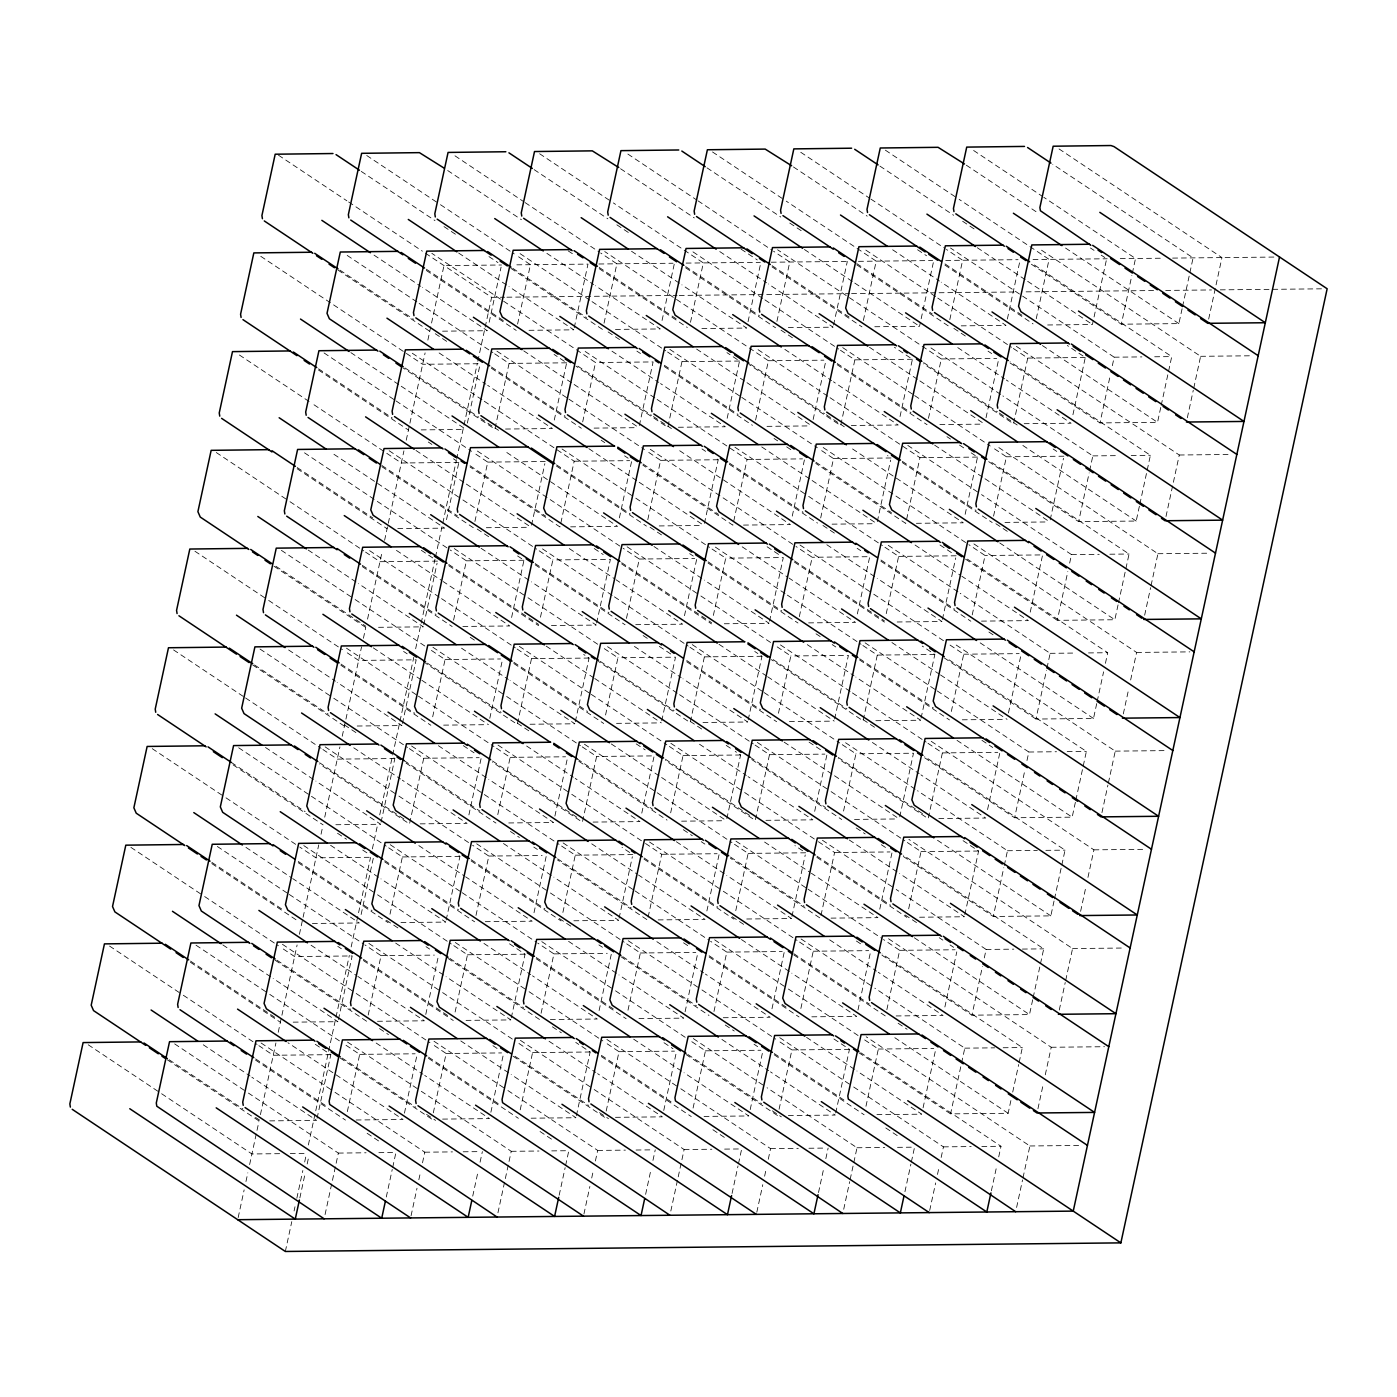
<?xml version="1.0" encoding="UTF-8"?>
<svg xmlns="http://www.w3.org/2000/svg" width="1397" height="1397" viewBox="0 0 1397 1397"><rect width="100%" height="100%" fill="white"/><g stroke="black" fill="none" stroke-linecap="round" stroke-linejoin="round"><path stroke-width="0.75" stroke-dasharray="5 3.75" d="M238.171 1217.573L244.143 1189.877M245.959 1181.53L247.828 1172.851M249.626 1164.574L258.882 1121.739M260.418 1114.631L275.925 1042.93M278.23 1032.278L281.443 1017.383M281.915 1015.252L297.107 944.966M299.412 934.314L302.625 919.401M303.097 917.27L318.743 844.871M321.048 834.219L322.882 825.697M324.733 817.175L339.925 746.906M342.23 736.254L361.561 646.811M363.412 638.289L365.717 627.637M367.551 619.115L382.289 550.959M384.594 540.325L403.925 450.864M406.23 440.23L409.461 425.317M409.915 423.186L425.107 352.9M427.866 340.117L443.984 265.587L501.558 264.993M285.337 1251.468L291.781 1221.642M294.086 1210.989L294.994 1206.746M296.845 1198.224L302.835 1170.529M304.668 1162.007L306.502 1153.503M308.353 1144.981L328.155 1053.408M328.609 1051.277L335.524 1019.321M335.979 1017.191L349.337 955.426M351.171 946.922L370.519 857.461M372.353 848.939L377.889 823.392M379.722 814.87L399.525 723.297M399.979 721.166L413.791 657.271M415.642 648.749L420.707 625.332M421.161 623.202L434.973 559.306M435.445 557.176L442.343 525.237M442.814 523.107L456.155 461.342M456.627 459.211L463.525 427.255M463.996 425.125L477.337 363.377M477.809 361.247L484.707 329.29M485.161 327.16L491.622 297.351L424.199 252.386M299.849 1197.91L305.349 1172.45M307.183 1163.98L309.016 1155.494M317.067 1118.281L330.827 1054.665L312.823 1042.668M338.406 1019.566L352.166 955.95L294.592 956.543L280.203 946.956M361.125 914.494L373.505 857.252M381.084 822.152L394.845 758.536L391.247 756.144M402.441 723.436L416.184 659.821L358.627 660.414L344.238 650.827M423.78 624.738L437.069 563.235M446.499 519.667L458.862 462.407L453.466 458.81M467.366 423.081L479.747 365.822M489.177 322.236L501.086 267.106M325.064 1214.569L338.353 1153.084L248.422 1093.083M347.329 1111.61L359.693 1054.368L343.505 1043.576M368.197 1015.025L381.049 955.653L364.844 944.861M390.007 914.197L402.388 856.955L387.999 847.35M409.338 748.635L423.728 758.239L409.513 823.968L319.564 763.984M432.686 716.783L445.067 659.524L428.879 648.732M453.571 620.198L466.406 560.826L450.218 550.016M474.91 521.483L487.745 462.11L473.356 452.523M494.695 353.808L509.084 363.412L494.887 429.141L403.139 367.952M517.588 324.069L530.441 264.697L516.034 255.092M386.288 1197.019L392.243 1169.446M392.714 1167.333L395.927 1152.49M404.432 1113.147L417.266 1053.775M425.771 1014.432L438.606 955.077M446.184 919.977L459.945 856.361L456.348 853.951M468.903 814.905L481.284 757.645M489.788 718.32L502.169 661.06M511.599 617.474L523.962 560.232L516.768 555.43M531.558 525.132L544.847 463.647M554.277 420.06L566.658 362.818L554.068 354.419M574.237 327.719L587.997 264.103L513.799 264.871M411.05 1215.809L417.005 1188.236M418.838 1179.749L420.672 1171.28M422.505 1162.793L424.793 1152.193L333.062 1091.005M433.297 1112.85L446.149 1053.478L431.743 1043.873M455.108 1012.022L467.489 954.78L453.099 945.175M475.993 915.437L488.828 856.064L472.64 845.272M497.786 814.608L510.167 757.349L495.778 747.762M517.117 649.046L531.506 658.651L517.292 724.379L425.561 663.191M540.464 617.195L552.845 559.935L538.456 550.331M484.253 401.236L574.184 461.22L559.987 526.966L470.038 466.965M582.689 421.894L595.524 362.522L431.83 253.328M604.045 323.178L616.88 263.806L600.693 253.014M472.727 1196.129L478.228 1170.686M480.062 1162.199L482.367 1151.599M490.871 1112.256L503.706 1052.884M511.285 1017.784L525.045 954.186L508.857 943.377M534.003 912.73L546.384 855.47M554.888 816.127L567.269 758.885M575.32 721.673L589.063 658.057L583.667 654.46M596.659 622.957L610.402 559.341L552.845 559.935M619.377 517.885L631.758 460.643M639.337 425.544L653.098 361.928L595.524 362.522M662.056 320.472L674.437 263.212M497.943 1212.788L511.232 1151.303L421.3 1091.301M520.208 1109.847L532.589 1052.587L516.401 1041.795M541.093 1013.262L553.928 953.889L537.74 943.08M562.886 912.433L575.267 855.174L560.878 845.569M582.217 746.871L596.606 756.458L582.392 822.204L492.46 762.203M605.565 715.002L617.945 657.76L601.758 646.951M626.45 618.417L639.285 559.044L623.097 548.253M647.789 519.701L660.624 460.346L646.235 450.742M667.591 352.027L681.98 361.631L667.766 427.36L576.018 366.171M690.485 322.288L703.32 262.915L613.37 202.932M559.167 1195.238L565.139 1167.665M565.593 1165.552L568.806 1150.709M576.385 1115.609L590.145 1051.993L575.756 1042.406M599.103 1010.537L611.484 953.295M619.081 918.196L632.37 856.71M641.782 813.124L654.163 755.882L596.606 756.458M661.759 720.782L675.502 657.166L617.945 657.76M684.478 615.71L696.859 558.451M704.437 523.351L718.198 459.753L714.6 457.343M727.156 418.297L739.537 361.037L726.946 352.638M748.041 321.694L760.422 264.452M583.929 1214.028L589.883 1186.455M591.717 1177.985L593.55 1169.499M595.384 1161.012L597.689 1150.412L505.941 1089.223M606.193 1111.069L619.028 1051.697L604.639 1042.11M627.986 1010.241L640.367 952.998L625.978 943.394M645.519 843.491L661.707 854.283L647.492 920.012L557.56 860.028M670.665 812.827L683.046 755.585L668.657 745.981M689.996 647.265L704.385 656.869L690.17 722.598L598.44 661.41M713.361 615.413L725.724 558.154L711.335 548.567M657.131 399.455L747.081 459.456L732.866 525.185L642.917 465.184M755.585 420.113L768.42 360.74L604.726 251.565M776.924 321.397L789.759 262.025L773.571 251.233M645.624 1194.348L651.124 1168.905M652.958 1160.418L655.245 1149.818M663.75 1110.475L676.585 1051.12M685.089 1011.777L697.924 952.405M706.882 910.949L719.263 853.689M726.859 818.59L740.602 754.991L735.206 751.394M748.198 719.892L761.959 656.276L754.764 651.473M769.537 621.176L783.298 557.56L725.724 558.154M792.256 516.104L804.637 458.862M813.141 419.519L825.522 362.277M833.572 325.047L847.315 261.449M670.822 1211.024L684.128 1149.521L594.179 1089.538M693.087 1108.065L705.468 1050.823L689.28 1040.014M713.972 1011.48L726.807 952.108L710.619 941.316M735.765 910.652L748.146 853.392L733.757 843.805M755.096 745.09L769.485 754.694L755.271 820.423L665.339 760.422M778.461 713.238L790.824 655.979L774.637 645.187M799.328 616.636L812.181 557.263L795.976 546.471M820.685 517.938L833.52 458.565L819.131 448.961M840.47 350.263L854.859 359.85L840.645 425.579L748.897 364.39M863.363 320.507L876.198 261.152L786.249 201.151M732.063 1193.457L738.018 1165.901M738.472 1163.771L741.685 1148.928M750.189 1109.602L763.024 1050.23M771.982 1008.774L784.363 951.514M791.959 916.415L805.248 854.929M814.678 811.343L827.059 754.101M834.638 719.001L848.398 655.385L790.824 655.979M857.356 613.929L869.737 556.687L812.181 557.263M877.316 521.587L890.622 460.084M900.035 416.516L912.416 359.256L894.429 347.259M874.784 326.741L919.54 326.287L933.301 262.671M756.807 1212.247L762.779 1184.691M764.613 1176.204L766.447 1167.717M768.28 1159.248L770.568 1148.631L678.82 1087.442M779.072 1109.305L791.907 1049.933L777.518 1040.328M800.865 1008.477L813.246 951.217L798.857 941.613M818.398 841.71L834.585 852.502L820.371 918.248L730.439 858.247M843.561 811.046L855.924 753.804L841.535 744.199M862.875 645.501L877.281 655.088L863.067 720.817L771.319 659.628M886.239 613.632L898.62 556.39L884.231 546.786M830.01 397.691L919.959 457.675L905.745 523.404L815.796 463.42M928.464 418.332L941.299 358.959L777.605 249.784M949.803 319.634L962.638 260.261L946.45 249.452M818.502 1192.567L824.003 1167.124M825.837 1158.654L828.124 1148.055M835.72 1112.955L849.463 1049.339L831.477 1037.342M857.968 1009.996L870.348 952.754M879.778 909.168L892.159 851.926M899.738 816.826L913.498 753.21L855.924 753.804M921.077 718.11L934.837 654.495L922.247 646.095M942.416 619.412L955.723 557.909M965.135 514.34L977.516 457.081L968.523 451.091M986.02 417.738L998.401 360.496M1007.359 319.04L1019.74 261.78M843.718 1209.243L849.673 1181.67M850.127 1179.557L857.007 1147.758L767.058 1087.757M865.965 1106.284L878.346 1049.042L862.159 1038.25M886.851 1009.699L899.685 950.327L883.498 939.535M908.661 908.871L921.025 851.629L906.636 842.024M927.975 743.309L942.381 752.913L928.167 818.642L838.217 758.658M951.34 711.457L963.72 654.198L947.533 643.406M972.225 614.872L985.06 555.5L968.872 544.69M993.564 516.157L1006.399 456.784L992.01 447.18M1013.349 348.482L1027.738 358.086L1013.524 423.815L923.592 363.814M1036.242 318.743L1049.077 259.371L959.145 199.369M904.942 1191.693L910.896 1164.12M911.35 1162.007L914.564 1147.164M923.068 1107.821L935.903 1048.448M944.878 1006.993L956.788 951.863M964.838 914.651L978.599 851.035L962.411 840.226M987.557 809.579L999.938 752.319M1008.442 712.976L1020.823 655.734M1030.235 612.148L1042.616 554.906L985.06 555.5M1050.212 519.806L1063.501 458.321M1072.931 414.734L1085.294 357.492L1067.308 345.496M1047.663 324.977L1092.437 324.506L1106.651 258.777M929.686 1210.466L935.658 1182.91M937.492 1174.423L939.325 1165.954M941.159 1157.467L943.446 1146.867L851.699 1085.679M1010.887 1100.574L1008.145 1113.287L950.571 1113.88L961.119 1065.108M961.573 1062.995L964.786 1048.152L874.854 988.168M1032.697 999.746L1029.484 1014.589L971.928 1015.182L982.458 966.41M984.291 957.923L986.125 949.436L896.193 889.452M1054.037 901.03L1050.823 915.873L993.267 916.467L1003.797 867.694M1004.268 865.581L1007.481 850.738L917.532 790.737M1075.376 802.332L1072.163 817.158L1014.606 817.751L1024.682 771.109M1026.987 760.509L1028.821 752.023L937.073 690.834M1096.715 703.617L1093.502 718.46L1035.945 719.053L1046.493 670.281M1046.947 668.168L1050.16 653.325L960.21 593.323M1118.054 604.901L1114.841 619.744L1057.285 620.338L1067.832 571.565M1069.665 563.096L1071.499 554.609L981.55 494.608M1139.393 506.203L1136.18 521.046L1078.624 521.622L1089.171 472.867M1089.625 470.737L1092.838 455.893L1002.889 395.91M1160.732 407.487L1157.537 422.331L1099.963 422.924L1110.056 376.264M1112.344 365.665L1114.177 357.195L950.484 248.002M1182.089 308.772L1178.876 323.615L1121.32 324.209L1131.849 275.436M1132.321 273.323L1135.517 258.48L1043.786 197.291M991.381 1190.803L996.882 1165.36M998.715 1156.873L1001.003 1146.273L860.692 1052.692M1012.72 1092.087L1018.675 1064.531M1019.146 1062.401L1022.342 1047.558L882.031 953.976M1033.151 997.615L1040.032 965.816M1040.486 963.703L1043.699 948.86L903.388 855.261M1054.491 898.917L1061.371 867.1M1061.825 864.987L1065.038 850.144L924.727 756.563M1075.83 800.202L1086.377 751.429L946.066 657.847M1097.169 701.486L1103.595 671.817M1105.429 663.331L1107.716 652.731L967.405 559.132M1118.508 602.788L1129.055 554.015L988.744 460.434M1139.865 504.073L1146.727 472.273M1147.199 470.143L1150.395 455.3L1010.083 361.718M1161.204 405.374L1171.734 356.602L1031.423 263.003M1182.543 306.659L1189.423 274.86M1189.877 272.729L1193.09 257.886L1052.779 164.305M1016.597 1207.462L1022.552 1179.906M1023.006 1177.776L1029.886 1145.977L866.192 1036.784M1037.936 1108.764L1043.437 1083.304M1045.27 1074.834L1051.225 1047.261L887.532 938.086M1059.275 1010.048L1065.23 982.475M1065.701 980.362L1072.564 948.563L908.871 839.37M1080.614 911.333L1086.115 885.89M1087.949 877.403L1093.921 849.847L930.21 740.654M1101.954 812.635L1107.926 785.062M1108.38 782.949L1115.26 751.132L953.365 643.144M1123.31 713.919L1128.811 688.477M1130.644 679.99L1136.599 652.434L972.906 543.241M1144.649 615.204L1150.604 587.648M1151.058 585.518L1157.938 553.718L996.044 445.73M1165.989 516.506L1179.278 455.003L1015.584 345.827M1187.328 417.79L1193.282 390.234M1193.754 388.104L1200.617 356.305L1038.722 248.317M1208.667 319.092L1221.956 257.589L1058.262 148.414M598.876 263.998L673.057 263.23M686.137 263.09L760.317 262.339M771.231 262.217L849.76 261.414M858.491 261.326L932.655 260.558M945.752 260.436L1018.064 259.685M1033.012 259.528L1107.175 258.777M1120.272 258.637L1163.911 258.183M1172.624 258.096L1275.269 257.048M491.622 297.351L504.701 297.212M506.884 297.194L677.056 295.448M679.221 295.431L849.393 293.667M851.576 293.649L1017.365 291.956M1026.097 291.851L1154.813 290.541M1165.709 290.419L1211.531 289.947M1220.262 289.86L1322.784 288.812M442.57 331.176L487.343 330.722L422.575 287.538M529.009 330.303L573.783 329.832L509.014 286.647M615.448 329.413L660.222 328.941L595.471 285.756M701.888 328.522L746.662 328.068L681.911 284.866M788.345 327.631L833.101 327.177L768.35 283.975M961.223 325.85L1005.997 325.396L941.229 282.211M478.071 363.726L422.645 364.285L258.951 255.11M509.084 363.412L566.658 362.818M681.98 361.631L739.537 361.037M768.42 360.74L823.846 360.164M854.859 359.85L912.416 359.256M941.299 358.959L996.725 358.4M1027.738 358.086L1085.294 357.492M1114.177 357.195L1141.89 356.899M1154.69 356.776L1171.734 356.602M1200.617 356.305L1251.782 355.781M421.23 429.892L463.874 429.455M505.539 429.036L552.444 428.547L487.675 385.345M594.109 428.111L636.753 427.674M678.418 427.255L725.322 426.766L660.571 383.581M766.988 426.347L809.631 425.91M851.297 425.474L898.201 425.002L833.45 381.8M939.884 424.566L982.51 424.129M1024.193 423.693L1071.097 423.221L1006.329 380.019M458.862 462.407L401.306 463.001L311.356 403.017M487.745 462.11L545.301 461.516M574.184 461.22L629.628 460.661M660.624 460.346L718.198 459.753M747.081 459.456L802.507 458.88M833.52 458.565L891.076 457.972L887.479 455.579M919.959 457.675L977.516 457.081M1006.399 456.784L1063.955 456.19M1092.838 455.893L1118.421 455.632M1131.221 455.509L1150.395 455.3M1179.278 455.003L1230.443 454.479M397.761 528.625L444.665 528.136L331.333 452.558M486.331 527.717L528.974 527.28M570.64 526.844L617.544 526.372L504.212 450.777M659.209 525.936L701.853 525.499M743.518 525.08L790.423 524.591L677.091 448.996M832.088 524.154L874.732 523.718M916.397 523.299L963.301 522.81L849.97 447.232M1004.984 522.391L1047.61 521.954M437.523 561.123L379.967 561.716L365.577 552.112M466.406 560.826L523.962 560.232M639.285 559.044L694.728 558.486M898.62 556.39L956.177 555.796M1071.499 554.609L1099.212 554.33M1109.864 554.207L1129.055 554.015M1157.938 553.718L1209.103 553.195M378.552 627.305L423.308 626.851L358.558 583.667M462.861 626.45L509.765 625.961L443.198 581.571M551.431 625.542L596.205 625.07L531.436 581.885M635.74 624.669L682.644 624.18L616.077 579.79M724.31 623.76L769.083 623.306L704.315 580.104M808.619 622.887L855.523 622.416L788.973 578.026M897.188 621.979L941.962 621.525L877.211 578.323M981.497 621.124L1028.402 620.635L961.852 576.245M445.067 659.524L500.493 658.965M531.506 658.651L589.063 658.057M704.385 656.869L761.959 656.276M877.281 655.088L934.837 654.495M963.72 654.198L1019.146 653.639M1050.16 653.325L1075.742 653.045M1088.525 652.923L1107.716 652.731M1136.599 652.434L1189.895 651.875M357.195 726.021L401.969 725.567L337.218 682.365M443.652 725.13L486.278 724.694M530.092 724.24L574.848 723.786L510.097 680.583M616.531 723.349L659.174 722.913M702.97 722.476L747.744 722.005L682.976 678.82M789.41 721.585L832.053 721.149M875.849 720.695L920.623 720.241L855.855 677.039M962.289 719.804L1004.932 719.368M394.845 758.536L337.288 759.13L322.899 749.525M423.728 758.239L479.154 757.68M510.167 757.349L565.593 756.79M683.046 755.585L740.602 754.991M769.485 754.694L824.911 754.118M942.381 752.913L997.807 752.337M1028.821 752.023L1056.534 751.743M1067.186 751.638L1086.377 751.429M1115.26 751.132L1166.425 750.608M335.856 824.736L380.63 824.265L315.879 781.08M420.165 823.863L467.069 823.374L402.319 780.19M508.752 822.955L553.509 822.501L488.758 779.299M593.061 822.082L639.948 821.611L575.197 778.408M681.631 821.174L724.275 820.738M765.94 820.318L812.844 819.829L748.076 776.645M854.51 819.41L897.153 818.956M938.819 818.537L985.723 818.048L920.955 774.864M369.245 857.287L315.949 857.845L299.744 847.036M402.388 856.955L459.945 856.361M488.828 856.064L542.123 855.523M575.267 855.174L632.824 854.58L622.032 847.385M661.707 854.283L717.132 853.724M748.146 853.392L805.702 852.799L794.91 845.604M834.585 852.502L890.011 851.943M921.025 851.629L978.599 851.035M1007.481 850.738L1037.325 850.424M1045.847 850.336L1065.038 850.144M1093.921 849.847L1145.086 849.324M312.387 923.469L359.291 922.98L292.724 878.591M400.956 922.544L445.73 922.09L380.979 878.905M485.265 921.688L532.17 921.199L465.62 876.81M573.853 920.78L618.609 920.309L553.858 877.124M658.162 919.907L705.048 919.436L638.499 875.028M746.731 918.999L791.505 918.545L726.737 875.343M831.04 918.126L877.945 917.654L811.378 873.265M919.61 917.218L964.384 916.764L899.616 873.562M381.049 955.653L434.345 955.111M467.489 954.78L525.045 954.186M553.928 953.889L607.224 953.33M640.367 952.998L695.793 952.422M726.807 952.108L782.233 951.532M813.246 951.217L868.672 950.659M899.685 950.327L955.111 949.768M986.125 949.436L1013.838 949.157M1022.377 949.069L1043.699 948.86M1072.564 948.563L1123.747 948.022M293.178 1022.15L337.952 1021.696L273.183 978.494M377.487 1021.277L424.391 1020.805L357.824 976.398M466.057 1020.369L510.831 1019.915L446.08 976.713M550.366 1019.513L597.27 1019.024L532.519 975.822M638.953 1018.588L683.709 1018.134L618.958 974.949M723.262 1017.732L770.149 1017.243L705.398 974.058M811.832 1016.824L856.605 1016.352L791.837 973.168M896.141 1015.951L943.045 1015.479L878.276 972.277M330.827 1054.665L273.253 1055.259L258.864 1045.654M359.693 1054.368L415.136 1053.792M446.149 1053.478L501.575 1052.919M532.589 1052.587L590.145 1051.993M619.028 1051.697L674.454 1051.138M705.468 1050.823L760.894 1050.247M791.907 1049.933L849.463 1049.339M878.346 1049.042L933.772 1048.466M964.786 1048.152L994.629 1047.837M1003.168 1047.75L1022.342 1047.558M1051.225 1047.261L1104.521 1046.72M269.708 1120.883L316.613 1120.394L251.844 1077.209M356.148 1119.992L403.052 1119.503L287.922 1042.721M442.587 1119.102L489.491 1118.613L424.723 1075.428M531.157 1118.194L575.931 1117.74L511.18 1074.537M615.466 1117.321L662.37 1116.849L597.619 1073.647M704.053 1116.413L748.809 1115.959L684.059 1072.756M788.362 1115.557L835.249 1115.068L770.498 1071.883M876.932 1114.649L921.706 1114.177L856.937 1070.993M279.627 1153.678L251.914 1153.957L160.166 1092.768M290.297 1153.573L307.34 1153.398M338.353 1153.084L366.066 1152.787M378.866 1152.665L393.779 1152.508M424.793 1152.193L452.506 1151.896M463.175 1151.792L480.236 1151.617M511.232 1151.303L538.963 1151.023M551.745 1150.884L566.676 1150.726M597.689 1150.412L625.402 1150.133M636.054 1150.028L653.115 1149.836M684.128 1149.521L711.841 1149.242M724.624 1149.102L739.554 1148.963M770.568 1148.631L798.281 1148.351M808.933 1148.247L825.994 1148.072M857.007 1147.758L884.72 1147.461M897.52 1147.339L912.433 1147.181M943.446 1146.867L971.159 1146.57M981.829 1146.466L1001.003 1146.273M1029.886 1145.977L1081.051 1145.453M973.622 150.492L1041.987 196.086M966.322 165.195L1036.487 211.977M1090.446 247.985L1094.043 250.377M1101.238 255.18L1104.835 257.572M1065.544 248.037L1178.876 323.615M885.384 150.178L957.347 198.182M1031.37 264.225L1121.32 324.209M879.883 166.086L953.645 215.278M962.638 221.267L975.228 229.667M977.306 247.723L1025.869 280.116M1027.668 281.321L1092.437 324.506M800.743 152.273L869.091 197.868M870.89 199.073L944.651 248.264M944.983 263.893L1024.141 316.7M944.931 265.116L1033.064 323.894M793.444 166.959L867.205 216.151M917.567 249.749L926.56 255.756M1042.406 345.548L1157.537 422.331M892.666 249.801L939.43 281.007M865.843 250.098L935.99 296.88M937.789 298.085L1011.55 347.277M712.505 151.959L784.45 199.946M1010.031 362.923L1099.963 422.924M856.745 263.579L932.305 313.976M953.889 328.382L968.278 337.969M988.063 351.171L991.66 353.581M856.693 264.801L948.423 325.99M707.004 167.85L780.766 217.041M789.759 223.049L802.349 231.448M957.766 347.626L1004.53 378.831M804.428 249.504L852.991 281.897M854.789 283.085L919.54 326.287M930.943 347.905L1001.09 394.705M627.864 154.054L696.212 199.649M698.011 200.836L771.773 250.028M923.644 362.609L997.406 411.801M999.204 413.006L1017.191 425.002M1053.163 448.996L1056.761 451.388M772.104 265.674L851.262 318.464M772.035 266.879L861.984 326.881M620.565 168.74L694.326 217.932M741.091 249.137L757.279 259.929M1022.866 445.451L1136.18 521.046M869.528 347.312L918.091 379.705M919.89 380.91L984.641 424.112M719.769 251.582L766.551 282.788M842.705 347.609L912.852 394.391M914.651 395.595L990.211 445.992M692.964 251.862L763.111 298.661M764.91 299.866L838.671 349.058M539.626 153.74L611.572 201.727M988.692 461.639L1078.624 521.622M837.205 363.499L910.966 412.691M946.939 436.685L950.536 439.077M959.529 445.084L966.724 449.886M837.135 364.704L927.084 424.705M685.665 266.565L759.427 315.757M781.01 330.146L795.399 339.75M685.595 267.77L775.545 327.771M534.125 169.631L607.87 218.823M616.863 224.83L629.471 233.229M934.628 445.137L983.191 477.53M984.99 478.734L1049.741 521.919M784.87 349.407L831.652 380.595M631.531 251.268L680.112 283.661M907.806 445.416L979.751 493.42M758.065 349.687L828.211 396.486M454.968 155.818L523.334 201.412M525.132 202.617L598.894 251.809M902.305 461.324L976.066 510.516M995.851 523.7L1008.442 532.1M902.235 462.529L992.184 522.513M750.765 364.39L824.509 413.582M826.326 414.769L844.312 426.784M599.226 267.456L678.366 320.245M599.156 268.661L687.307 327.457M447.686 170.521L521.43 219.713M568.212 250.901L575.407 255.703M999.728 542.962L1114.841 619.744M696.632 349.093L745.212 381.486M747.011 382.691L811.762 425.875M546.891 253.363L593.673 284.551M823.165 447.511L967.073 543.503M669.827 349.372L739.973 396.172M741.772 397.377L817.332 447.756M520.068 253.643L590.233 300.442M592.031 301.63L665.775 350.839M366.73 155.504L438.693 203.508M440.492 204.713L514.236 253.905M965.537 559.149L1057.285 620.338M815.865 462.197L891.408 512.594M939.989 544.987L954.378 554.592M664.326 365.281L738.07 414.472M774.06 438.466L777.658 440.858M786.651 446.865L793.845 451.668M664.256 366.485L752.407 425.282M512.786 268.346L586.53 317.538M608.114 331.927L622.521 341.532M636.91 351.136L640.507 353.528M510.918 268.346L602.666 329.535M361.247 171.412L434.991 220.604M443.984 226.593L456.575 234.993M488.967 256.594L497.961 262.601M915.07 545.04L960.053 575.04M761.732 446.918L810.312 479.311M812.111 480.516L876.862 523.7M611.991 351.188L658.773 382.376M458.653 253.049L507.216 285.442M888.265 545.336L958.412 592.118M734.909 447.197L806.872 495.184M808.671 496.389L882.433 545.581M585.168 351.468L655.333 398.267M278.492 155.207L346.858 200.801M348.656 201.989L422.4 251.181M880.966 560.022L954.71 609.214M988.901 632.02L996.096 636.822M880.896 561.227L970.845 621.228M729.426 463.088L803.17 512.28M822.955 525.482L835.563 533.881M857.147 548.288L860.744 550.68M729.356 464.31L817.507 523.089M577.887 366.154L651.631 415.346M653.429 416.55L671.416 428.547M702.01 448.943L705.607 451.353M426.347 269.219L505.487 322.026M426.277 270.442L516.226 330.425M980.17 642.864L1093.502 718.46M826.832 544.743L875.413 577.136M523.753 350.874L572.316 383.267M574.115 384.472L638.883 427.657M374.012 255.127L420.776 286.333M800.01 545.022L871.972 593.009M873.771 594.214L945.734 642.201M650.269 449.293L794.177 545.267M496.93 351.153L567.095 397.953M568.893 399.14L644.436 449.537M347.189 255.424L417.354 302.206M419.152 303.411L492.897 352.603M944.197 657.865L1035.945 719.053M794.526 560.913L884.458 620.914M794.456 562.118L884.406 622.119M642.987 463.979L718.529 514.375M767.11 546.768L781.499 556.373M491.447 367.044L565.191 416.236M601.164 440.23L604.761 442.639M624.564 455.841L628.161 458.233M491.377 368.249L581.327 428.25M339.89 270.11L413.652 319.302M435.235 333.708L449.624 343.313M338.039 270.127L429.787 331.316M891.932 642.55L938.714 673.756M940.513 674.943L1007.062 719.35M742.191 546.821L787.157 576.821M588.853 448.681L637.416 481.092M639.215 482.279L703.983 525.482M439.112 352.952L485.877 384.158M865.11 642.847L935.274 689.629M715.369 547.1L785.533 593.9M787.332 595.105L861.076 644.296M562.031 448.978L633.994 496.965M635.792 498.17L709.536 547.362M412.29 353.249L482.454 400.031M859.626 658.738L933.371 707.93M981.951 740.323L992.743 747.517M859.557 659.943L949.506 719.944M708.087 561.804L781.831 610.995M816.005 633.784L823.217 638.586M832.21 644.593L835.808 646.986M708.017 563.008L797.966 623.01M556.547 464.869L630.291 514.061M650.076 527.263L664.466 536.867M689.664 553.649L693.261 556.058M556.477 466.074L646.427 526.075M404.99 367.935L478.752 417.127M480.551 418.332L498.537 430.328M957.032 740.375L1072.163 817.158M807.291 644.646L854.056 675.834M653.953 546.506L702.516 578.899M350.874 352.638L399.437 385.048M401.236 386.236L466.004 429.438M780.469 644.925L850.633 691.725M852.432 692.929L926.176 742.121M627.131 546.803L699.094 594.79M700.892 595.995L772.838 643.982M477.39 451.056L621.298 547.048M324.052 352.935L394.216 399.717M396.015 400.922L471.557 451.318M924.657 757.768L1014.606 817.751M773.187 659.628L846.931 708.82M863.119 719.612L877.508 729.217M621.648 562.694L711.579 622.678M621.578 563.899L711.527 623.9M470.091 465.76L545.651 516.157M594.214 548.55L603.207 554.539M318.551 368.825L392.313 418.017M428.285 442.011L431.883 444.421M318.499 370.03L408.43 430.032M872.392 742.471L919.156 773.659M719.053 644.331L765.818 675.519M767.617 676.724L834.184 721.114M569.312 548.602L614.278 578.602M415.974 450.463L464.537 482.856M466.336 484.06L531.104 527.263M845.569 742.75L915.734 789.549M692.231 644.611L762.395 691.41M764.194 692.615L839.737 742.994M542.49 548.881L612.654 595.681M614.453 596.868L688.197 646.078M389.152 450.742L461.115 498.746M462.913 499.951L536.658 549.143M239.411 355.013L309.558 401.812M838.287 757.436L924.622 815.045M686.748 660.519L760.492 709.711M809.055 742.104L823.462 751.691M686.678 661.724L776.627 721.708M535.191 563.585L608.952 612.777M643.126 635.565L650.321 640.367M659.314 646.374L673.703 655.961M535.138 564.79L625.07 624.773M381.852 465.445L457.413 515.842M477.198 529.044L491.587 538.631M381.8 466.65L473.531 527.839M937.492 840.278L1050.823 915.873M784.154 742.156L832.717 774.549M834.515 775.754L899.284 818.939M634.413 646.427L681.177 677.615M481.074 548.288L529.638 580.681M757.331 742.436L829.294 790.423M831.093 791.628L904.837 840.819M607.59 646.706L677.755 693.506M679.553 694.693L753.297 743.885M454.252 548.567L526.215 596.571M528.014 597.759L599.959 645.763M304.511 452.838L448.42 548.829M903.318 856.483L993.267 916.467M750.032 757.139L825.592 807.518M856.169 827.915L865.162 833.922M881.35 844.714L888.562 849.516M751.778 759.549L841.727 819.533M600.291 661.392L674.053 710.584M690.24 721.393L704.629 730.998M726.213 745.387L733.408 750.189M448.751 564.458L538.701 624.459M448.699 565.68L538.631 625.664M297.212 467.541L372.772 517.92M421.335 550.313L433.926 558.713M297.159 468.746L387.091 528.73M849.254 839.981L897.817 872.374M699.513 744.234L746.277 775.44M546.175 646.113L592.939 677.301M594.738 678.505L661.305 722.895M396.434 550.383L441.4 580.366M822.431 840.261L894.394 888.248M670.892 743.326L742.855 791.313M744.653 792.518L816.599 840.505M519.352 646.392L589.499 693.191M591.298 694.379L666.858 744.776M369.611 550.662L439.758 597.445M441.557 598.649L515.318 647.841M216.273 452.523L288.219 500.528M290.017 501.715L363.779 550.907M816.931 856.151L890.692 905.343M905.081 914.948L917.672 923.347M939.255 937.736L942.853 940.146M950.047 944.948L953.645 947.341M816.878 857.356L906.828 917.358M665.391 759.217L751.743 816.808M513.852 662.283L587.613 711.475M636.176 743.868L645.17 749.875M513.799 663.505L603.731 723.489M362.312 565.348L436.074 614.54M470.248 637.346L477.442 642.149M362.26 566.571L452.191 626.555M914.354 937.789L1029.484 1014.589M764.613 842.059L809.579 872.06M611.275 743.937L659.838 776.33M661.637 777.518L726.405 820.72M461.534 648.191L508.298 679.396M308.196 550.069L356.759 582.462M735.992 841.151L806.156 887.933M807.955 889.138L881.699 938.33M584.452 744.217L731.958 842.601M432.913 647.282L504.858 695.269M506.657 696.474L580.419 745.666M281.373 550.348L353.319 598.335M355.117 599.54L427.08 647.527M881.978 955.181L971.928 1015.182M730.491 857.042L804.253 906.234M856.413 941.037L863.608 945.821M577.153 758.903L652.713 809.3M683.29 829.696L692.283 835.703M701.277 841.692L704.874 844.102M578.899 761.313L667.033 820.109M427.412 663.173L501.174 712.365M517.361 723.175L531.751 732.761M275.873 566.239L365.822 626.24M403.593 651.439L407.191 653.831M274.004 566.256L365.752 627.445M829.713 939.884L876.478 971.072M676.375 841.745L724.938 874.138M526.634 746.015L573.399 777.221M373.296 647.876L420.06 679.082M421.859 680.287L488.409 724.676M801.092 938.976L873.055 986.963M649.553 842.042L721.498 890.029M723.297 891.234L797.058 940.425M498.013 745.107L569.959 793.094M571.757 794.299L643.72 842.286M346.473 648.173L416.62 694.955M418.419 696.16L493.979 746.557M194.934 551.239L266.879 599.226M268.678 600.431L342.44 649.622M793.793 953.662L869.353 1004.059M898.131 1023.25L907.124 1029.257M793.74 954.867L885.471 1016.056M644.052 857.933L717.814 907.124M732.203 916.729L744.793 925.128M644 859.138L733.931 919.139M492.512 760.998L578.864 818.59M340.973 664.064L414.734 713.256M463.298 745.649L474.089 752.843M340.903 665.269L430.852 725.27M894.813 1037.709L1008.145 1113.287M741.475 939.57L790.038 971.963M591.734 843.84L636.7 873.841M438.396 745.701L486.959 778.094M288.638 649.972L335.42 681.16M714.653 939.849L786.598 987.854M788.397 989.041L860.36 1037.045M563.113 842.915L633.26 889.714M635.059 890.919L708.82 940.111M411.574 745.998L559.079 844.382M260.034 649.064L331.98 697.051M333.778 698.256L407.54 747.447M858.841 1052.692L950.571 1113.88M709.152 955.758L788.31 1008.547M709.1 956.962L799.032 1016.946M557.613 858.823L631.374 908.015M683.535 942.8L690.729 947.603M404.274 760.684L479.835 811.081M510.411 831.477L519.405 837.467M533.794 847.071L537.391 849.463M406.003 763.094L495.952 823.077M254.533 664.955L328.278 714.146M344.483 724.938L358.872 734.543M252.665 664.955L344.413 726.161M806.575 1037.395L855.139 1069.788M656.834 941.665L703.599 972.853M503.479 843.526L552.059 875.919M353.738 747.797L400.52 778.985M779.753 1037.674L849.9 1084.474M628.213 940.74L700.159 988.744M701.958 989.932L775.719 1039.124M476.674 843.805L548.619 891.81M550.418 892.997L624.18 942.189M325.134 746.871L397.08 794.876M398.878 796.063L470.841 844.067M173.577 649.937L243.742 696.736M245.54 697.941L321.1 748.338M774.252 1053.565L846.215 1101.569M885.785 1127.955L900.174 1137.56M774.2 1054.787L864.132 1114.771M622.713 956.631L696.474 1005.84M725.253 1025.031L734.246 1031.021M754.031 1044.223L757.628 1046.632M620.844 956.648L708.995 1015.444M471.173 859.696L544.935 908.906M559.324 918.493L571.914 926.892M598.894 944.896L602.491 947.288M471.103 860.919L561.053 920.902M319.634 762.779L405.986 820.371M721.935 1039.473L768.699 1070.678M568.579 941.351L617.16 973.744M418.838 845.622L463.821 875.605M265.5 747.482L314.081 779.875M693.314 1038.565L765.259 1086.552M541.774 941.63L613.72 989.617M615.518 990.822L687.481 1038.827M390.234 844.696L460.381 891.496M462.18 892.7L535.942 941.892M238.677 747.762L386.201 846.145M687.813 1054.456L761.575 1103.647M772.366 1110.859L781.36 1116.849M685.944 1054.473L777.692 1115.662M536.273 957.521L615.431 1010.31M663.994 1042.721L672.987 1048.71M536.204 958.744L626.153 1018.727M384.734 860.587L458.478 909.779M384.664 861.809L474.613 921.793M231.396 762.465L305.14 811.657M337.533 833.258L346.526 839.248M362.714 850.04L368.11 853.654M233.124 764.875L323.074 824.859M633.679 1039.176L682.26 1071.569M483.938 943.429L530.72 974.635M330.6 845.307L379.181 877.7M606.874 1039.455L677.021 1086.255M455.335 942.521L527.28 990.508M529.079 991.713L602.84 1040.905M303.778 845.587L375.741 893.574M377.539 894.779L451.301 943.97M152.238 748.652L224.201 796.639M226 797.844L297.945 845.849M601.374 1055.346L673.319 1103.333M712.907 1129.736L727.296 1139.341M601.304 1056.551L691.253 1116.552M449.834 958.412L523.578 1007.604M552.374 1026.812L561.367 1032.802M447.966 958.429L539.713 1019.618M298.294 861.478L372.039 910.669M386.428 920.274L399.036 928.673M426.015 946.677L429.612 949.069M298.225 862.682L388.174 922.684M549.038 1041.254L595.821 1072.459M395.7 943.115L444.281 975.525M245.959 847.385L290.925 877.386M520.435 1040.346L592.38 1088.333M368.878 943.412L440.841 991.399M442.639 992.603L514.585 1040.59M217.338 846.477L287.503 893.277M289.301 894.464L363.045 943.656M514.934 1056.237L588.678 1105.429M599.47 1112.623L608.481 1118.63M513.066 1056.237L604.814 1117.443M363.395 959.302L447.931 1015.689M492.914 1045.689L500.109 1050.492M363.325 960.507L453.274 1020.509M211.855 862.368L282.002 909.168M337.777 946.363L341.374 948.755M211.785 863.573L298.137 921.164M460.8 1040.94L509.381 1073.333M311.06 945.21L356.025 975.211M433.978 1041.236L504.142 1088.019M282.438 944.302L354.401 992.289M356.2 993.494L429.944 1042.686M130.899 847.368L202.862 895.355M204.661 896.56L278.405 945.752M428.495 1057.127L500.44 1105.114M540.028 1131.518L554.417 1141.105M428.425 1058.332L518.374 1118.316M276.955 960.193L350.699 1009.385M379.478 1028.576L388.471 1034.583M275.087 960.193L366.835 1021.399M376.16 1043.035L422.924 1074.223M222.821 944.896L271.385 977.289M347.539 1042.11L419.502 1090.114M195.999 945.175L267.962 993.18M269.761 994.385L341.706 1042.372M342.055 1058.018L415.8 1107.21M426.591 1114.404L435.585 1120.394M340.187 1058.018L431.935 1119.207M190.498 961.084L275.052 1017.47M190.446 962.289L280.395 1022.272M261.099 1043L331.264 1089.8M109.56 946.066L181.523 994.07M183.321 995.258L257.065 1044.45M255.599 1058.891L325.763 1105.691M367.132 1133.281L381.521 1142.886M255.546 1060.113L345.496 1120.097M203.281 1044.799L250.046 1076.004M174.66 1043.891L246.623 1091.878M169.159 1059.782L242.921 1108.974M255.511 1117.373L262.706 1122.175M167.308 1059.799L259.039 1120.988M88.221 1044.781L158.367 1091.581"/><path stroke-width="1.5" d="M299.395 1200.023L295.273 1219.11L129.764 1108.729M385.38 1201.263L381.713 1218.219L216.203 1107.838M471.819 1200.372L468.152 1217.328L302.66 1106.948M558.713 1197.351L554.592 1216.438L389.099 1106.057M644.698 1198.591L641.031 1215.547L475.539 1105.167M731.591 1195.588L727.47 1214.674L561.978 1104.276M818.048 1194.697L813.91 1213.783L648.418 1103.386M904.016 1195.919L900.349 1212.893L734.857 1102.512M990.927 1192.916L986.806 1212.002L821.296 1101.622M1279.53 256.996L1073.245 1211.112L237.7 1219.703M72.207 1109.305L285.337 1251.468L1120.865 1242.876L1327.15 288.76L1114.038 146.615L1110.947 145.532L1053.163 146.214L1039.892 207.542L1040.398 210.737L1090.83 245.331M332.975 153.53L275.192 154.211L261.92 215.54L262.426 218.718M505.854 151.749L448.07 152.43L434.816 213.758L435.305 216.954M678.75 149.985L620.949 150.649L607.695 211.977L608.201 215.173M851.629 148.204L793.828 148.885L780.574 210.214L781.08 213.392M1024.507 146.423L966.724 147.104L953.453 208.432L953.959 211.611M311.636 252.246L253.835 252.909L240.581 314.238L241.087 317.433M398.075 251.355L340.292 252.019L327.02 313.347L329.378 318.76L377.958 351.153M484.515 250.465L426.731 251.146L413.46 312.474L413.966 315.652M570.954 249.574L513.17 250.255L499.899 311.583L502.274 316.979L558.032 354.174M657.411 248.683L599.61 249.365L586.356 310.693L586.862 313.871M743.85 247.793L686.049 248.474L672.795 309.802L675.153 315.198L730.91 352.393M830.289 246.902L772.489 247.583L759.235 308.912L759.741 312.107M916.729 246.029L858.928 246.693L845.674 308.021L848.031 313.417L896.595 345.827M1003.168 245.139L945.367 245.802L932.113 307.13L932.62 310.326M1089.608 244.248L1031.824 244.929L1018.553 306.257L1020.91 311.653L1069.491 344.046M290.297 350.944L232.496 351.625L219.242 412.953L219.748 416.149M376.736 350.053L318.935 350.734L305.681 412.063L306.187 415.258M463.175 349.163L405.392 349.844L392.12 411.172L392.627 414.368M549.615 348.29L491.831 348.953L478.56 410.281L479.066 413.477M636.054 347.399L578.271 348.063L564.999 409.408L565.506 412.586M722.511 346.508L664.71 347.189L651.456 408.518L651.945 411.696M808.95 345.618L751.149 346.299L737.895 407.627L738.402 410.805M895.39 344.727L837.589 345.408L824.335 406.737L824.841 409.932M981.829 343.837L924.028 344.518L910.774 405.846L911.281 409.042M1068.268 342.964L1010.468 343.627L997.214 404.955L997.72 408.151M1186.402 422.034L1243.976 421.44L1078.484 311.06M268.957 449.659L211.157 450.34L197.903 511.669L200.26 517.065L248.823 549.458M355.397 448.769L297.596 449.45L284.342 510.778L284.848 513.956M441.836 447.878L384.035 448.559L370.781 509.888L373.139 515.283L430.713 553.683M528.276 446.988L470.492 447.669L457.221 508.997L457.727 512.193M614.715 446.097L556.932 446.778L543.66 508.106L546.017 513.502L598.195 548.305M701.154 445.224L643.371 445.887L630.099 507.216L630.606 510.411M787.611 444.333L729.81 444.997L716.556 506.325L718.914 511.739L767.477 544.132M874.051 443.443L816.25 444.124L802.996 505.452L803.502 508.63M960.49 442.552L902.689 443.233L889.435 504.561L891.792 509.957L940.356 542.35M1046.929 441.662L989.128 442.343L975.874 503.671L976.381 506.849M247.618 548.357L189.817 549.038L176.563 610.367L177.07 613.562M334.058 547.484L276.257 548.148L263.003 609.476L263.509 612.672M420.497 546.594L362.696 547.257L349.442 608.586L349.949 611.781M506.936 545.703L449.135 546.384L435.881 607.712L436.388 610.891M593.376 544.813L535.592 545.494L522.321 606.822L522.827 610M679.815 543.922L622.032 544.603L608.76 605.931L609.267 609.127M766.255 543.031L708.471 543.712L695.2 605.041L695.706 608.236M852.711 542.141L794.91 542.822L781.656 604.15L782.145 607.346M939.151 541.268L881.35 541.931L868.096 603.26L868.602 606.455M1025.59 540.377L967.789 541.041L954.535 602.386L955.042 605.565M1143.724 619.447L1201.28 618.854L1035.788 508.473M226.279 647.073L168.478 647.754L155.224 709.082L155.713 712.26M312.718 646.182L254.918 646.863L241.664 708.192L244.021 713.588L297.98 749.578M399.158 645.292L341.357 645.973L328.103 707.301L328.609 710.497M485.597 644.419L427.796 645.082L414.542 706.411L416.9 711.806L467.262 745.404M572.037 643.528L514.236 644.192L500.982 705.52L501.488 708.716M658.476 642.637L600.675 643.318L587.421 704.647L589.778 710.043L640.158 743.641M744.915 641.747L687.132 642.428L673.86 703.756L674.367 706.934M831.355 640.856L773.571 641.537L760.3 702.866L762.657 708.262L816.634 744.252M917.812 639.966L860.011 640.647L846.757 701.975L847.246 705.171M1004.251 639.075L946.45 639.756L933.196 701.084L935.553 706.48L989.513 742.488M1122.385 718.163L1179.941 717.569L1014.449 607.189M204.922 745.788L147.139 746.452L133.868 807.78L136.225 813.194L184.806 845.587M291.379 744.898L233.578 745.579L220.324 806.907L222.682 812.303L273.044 845.901M377.819 744.007L320.018 744.688L306.764 806.017L309.121 811.413L364.879 848.608M464.258 743.117L406.457 743.798L393.203 805.126L395.561 810.522L445.922 844.12M550.697 742.226L492.897 742.907L479.642 804.235L480.149 807.431M637.137 741.336L579.336 742.017L566.082 803.345L568.439 808.741L622.398 844.748M723.576 740.462L665.775 741.126L652.521 802.454L653.028 805.65M810.016 739.572L752.232 740.235L738.961 801.564L741.318 806.977L795.295 842.967M896.455 738.681L838.671 739.362L825.4 800.691L825.906 803.869M982.894 737.791L925.111 738.472L911.857 799.8L914.214 805.196L964.576 838.794M183.583 844.487L125.8 845.168L112.528 906.496L114.886 911.892L170.661 949.087M270.023 843.596L212.239 844.277L198.968 905.605L201.325 911.001L249.906 943.394M356.479 842.723L298.679 843.386L285.425 904.715L287.782 910.111L339.942 944.913M442.919 841.832L385.118 842.496L371.864 903.824L374.221 909.237L428.18 945.228M529.358 840.942L471.557 841.623L458.303 902.951L458.81 906.129M615.798 840.051L557.997 840.732L544.743 902.06L547.1 907.456L601.059 943.446M702.237 839.16L644.436 839.841L631.182 901.17L631.688 904.365M788.676 838.27L730.875 838.951L717.621 900.279L718.128 903.475M875.116 837.397L817.332 838.06L804.061 899.389L804.567 902.584M961.555 836.506L903.772 837.17L890.5 898.498L891.007 901.694M1079.706 915.576L1137.263 914.983L971.771 804.602M162.244 943.202L104.443 943.883L91.189 1005.211L93.547 1010.607L145.725 1045.393M248.683 942.311L190.9 942.992L177.629 1004.321L178.135 1007.499M335.123 941.421L277.339 942.102L264.068 1003.43L266.425 1008.826L315.006 1041.219M421.562 940.53L363.779 941.211L350.525 1002.54L351.014 1005.735M508.019 939.657L450.218 940.321L436.964 1001.649L439.322 1007.045L495.079 1044.24M594.458 938.767L536.658 939.43L523.404 1000.758L523.91 1003.954M680.898 937.876L623.097 938.557L609.843 999.885L612.2 1005.281L664.361 1040.067M767.337 936.985L709.536 937.666L696.282 998.995L696.789 1002.173M853.777 936.095L795.976 936.776L782.722 998.104L785.079 1003.5L833.66 1035.893M940.216 935.204L882.433 935.885L869.161 997.214L869.667 1000.409M1058.367 1014.292L1115.924 1013.698L950.431 903.318M140.905 1041.918L83.104 1042.581L69.85 1103.909L70.356 1107.105M227.344 1041.027L169.543 1041.691L156.289 1103.019L156.796 1106.214L324.139 1218.813M313.784 1040.136L256 1040.817L242.729 1102.146L243.235 1105.324M400.223 1039.246L342.44 1039.927L329.168 1101.255L329.675 1104.433L497.035 1217.031M486.662 1038.355L428.879 1039.036L415.608 1100.365L416.114 1103.56M573.119 1037.465L515.318 1038.146L502.064 1099.474L502.571 1102.67L669.914 1215.25M659.559 1036.574L601.758 1037.255L588.504 1098.583L589.01 1101.779M745.998 1035.701L688.197 1036.364L674.943 1097.693L675.45 1100.888L842.793 1213.487M832.437 1034.81L774.637 1035.474L761.382 1096.82L761.889 1099.998M918.877 1033.92L861.076 1034.601L847.822 1095.929L848.328 1099.107L1015.671 1211.705M1027.581 147.506L1050.981 163.1M1099.823 212.344L1265.315 322.742L1207.759 323.318L1200.564 318.533M1092.681 245.331L1258.191 355.711M1098.025 250.133L1101.622 252.543M1110.615 258.532L1119.608 264.539M1125.004 268.137L1132.199 272.939M1137.595 276.536L1144.789 281.338M1150.185 284.936L1157.38 289.738M1162.775 293.335L1169.97 298.12M1175.366 301.735L1182.561 306.519M1187.956 310.134L1195.168 314.919M964.524 163.99L938.068 147.314L880.267 147.995L867.013 209.323L867.52 212.501M1013.384 213.235L1061.947 245.628M1006.242 246.221L1029.624 261.815M955.81 213.828L1004.391 246.221M1007.988 248.631L1013.384 252.228M1020.578 257.031L1025.974 260.628M854.702 149.287L878.084 164.881M926.927 214.125L975.508 246.518M1071.342 344.029L1236.834 454.427M1073.088 346.439L1080.283 351.241M1085.679 354.838L1092.873 359.64M1098.269 363.237L1105.464 368.04M1110.859 371.637L1118.054 376.439M1123.45 380.036L1130.644 384.839M1136.04 388.436L1143.235 393.238M1148.631 396.835L1155.825 401.638M1163.02 406.44L1168.416 410.037M1175.61 414.839L1181.006 418.436M919.802 247.094L941.386 261.501M869.371 214.719L925.146 251.914M928.743 254.306L937.736 260.313M791.645 165.772L765.189 149.095L707.388 149.758L694.134 211.087L694.641 214.282M992.027 311.95L1040.608 344.343M840.488 215.016L887.27 246.204M984.902 344.919L1008.285 360.513M934.471 312.544L988.447 348.534M993.843 352.131L1001.038 356.934M833.363 247.985L854.947 262.392M782.931 215.609L833.293 249.207M838.689 252.805L844.102 256.402M681.823 151.051L705.206 166.662M1057.127 409.775L1222.637 520.155L1165.063 520.749L1161.466 518.339M905.588 312.841L952.37 344.029M754.048 215.906L802.629 248.299M1050.003 442.744L1215.495 553.125M999.571 410.351L1055.346 447.546M1060.742 451.144L1067.937 455.946M1073.333 459.543L1080.527 464.345M1085.923 467.943L1093.118 472.745M1098.513 476.342L1105.708 481.144M1111.104 484.742L1118.299 489.544M1123.694 493.141L1130.889 497.943M1136.285 501.54L1143.479 506.343M1148.875 509.94L1156.07 514.742M898.463 345.81L921.845 361.404M903.789 350.612L907.386 353.022M916.397 359.012L919.994 361.421M746.924 248.876L770.306 264.47M696.492 216.5L752.25 253.695M759.444 258.48L764.84 262.077M618.766 167.535L592.311 150.859L534.51 151.54L521.256 212.868L521.762 216.064M970.688 410.648L1017.47 441.854M819.148 313.714L867.729 346.124M667.609 216.797L716.172 249.19M963.563 443.635L986.946 459.229M913.132 411.242L961.695 443.635M968.889 448.437L974.285 452.034M981.497 456.836L985.095 459.246M812.024 346.7L835.406 362.294M761.592 314.308L819.148 352.708M824.544 356.305L831.739 361.107M660.484 249.766L683.866 265.36M610.052 217.373L664.012 253.381M669.407 256.978L676.602 261.78M508.945 152.832L532.327 168.426M884.249 411.539L932.829 443.932M732.709 314.604L781.272 346.997M581.169 217.67L627.934 248.876M1028.663 541.46L1194.156 651.84M978.232 509.067L1028.594 542.665M1033.99 546.262L1041.184 551.064M1046.58 554.661L1053.792 559.464M1059.188 563.061L1066.382 567.863M1071.778 571.46L1078.973 576.263M1086.168 581.065L1091.563 584.662M1098.758 589.464L1104.154 593.061M1111.348 597.846L1116.744 601.461M1123.939 606.246L1129.335 609.86M1136.529 614.645L1141.925 618.26M877.124 444.525L900.506 460.119M826.692 412.132L886.047 451.72M891.443 455.335L898.638 460.119M725.584 347.591L748.967 363.185M734.508 354.803L743.501 360.793M574.045 250.657L597.427 266.251M523.613 218.264L572.176 250.657M577.572 254.271L582.968 257.869M590.163 262.653L595.559 266.268M444.089 168.111L419.414 152.64L361.631 153.321L348.359 214.649L348.866 217.827M949.349 509.364L997.912 541.757M797.809 412.429L846.372 444.822M646.27 315.495L693.034 346.7M494.73 218.561L543.293 250.954M942.224 542.333L963.808 556.739M943.953 544.743L949.349 548.357M956.543 553.142L961.939 556.757M790.685 445.416L814.067 461.01M740.253 413.023L794.212 449.013M799.608 452.611L806.802 457.413M639.145 348.482L660.729 362.871M588.713 316.089L637.276 348.482M642.672 352.079L649.867 356.881M655.263 360.478L658.86 362.888M487.605 251.547L510.988 267.141M437.174 219.154L491.133 255.145M500.126 261.152L507.321 265.954M336.048 154.613L359.448 170.207M862.909 510.254L911.473 542.647M711.37 413.32L758.134 444.508M559.83 316.386L608.394 348.779M408.291 219.451L456.854 251.844M1007.324 640.158L1172.816 750.538M956.893 607.782L1005.456 640.175M1009.053 642.568L1016.248 647.37M1021.644 650.967L1028.838 655.769M1034.234 659.367L1041.429 664.169M1046.842 667.766L1054.037 672.568M1059.432 676.165L1066.627 680.968M1072.023 684.565L1079.217 689.367M1084.613 692.964L1091.808 697.767M1097.204 701.364L1104.398 706.166M1109.794 709.763L1116.989 714.566M855.785 543.223L877.368 557.63M805.353 510.848L855.715 544.446M864.708 550.435L868.305 552.845M704.245 446.289L727.627 461.901M653.813 413.914L702.377 446.307M707.773 449.904L713.168 453.501M720.363 458.303L725.759 461.901M552.706 349.355L574.289 363.761M565.226 358.977L570.622 362.574M401.149 252.438L424.548 268.032M350.717 220.045L402.895 254.83M408.291 258.445L415.485 263.23M928.01 608.079L976.573 640.472M776.47 511.145L823.235 542.333M624.93 414.211L673.494 446.603M473.391 317.276L521.954 349.669M321.851 220.342L370.415 252.735M920.885 641.048L944.267 656.642M870.453 608.655L922.614 643.458M929.808 648.26L935.204 651.858M769.345 544.114L792.728 559.708M774.671 548.934L780.067 552.531M617.788 447.18L641.188 462.774M567.374 414.804L614.139 445.992M617.736 448.385L624.93 453.187M630.326 456.784L637.521 461.586M466.249 350.245L489.648 365.857M415.817 317.87L469.794 353.86M473.391 356.252L482.384 362.26M314.709 253.311L338.091 268.923M993.11 705.887L1158.602 816.285L1101.046 816.878L1097.448 814.468M264.277 220.936L312.858 253.328M316.455 255.721L321.851 259.318M329.046 264.12L334.442 267.718M841.57 608.952L888.335 640.158M690.031 512.035L738.594 544.428M538.491 415.101L587.054 447.494M386.952 318.167L433.716 349.355M985.985 738.873L1151.477 849.254M994.908 746.085L1002.103 750.87M1007.499 754.485L1014.693 759.27M1021.888 764.072L1027.284 767.669M1034.478 772.471L1039.874 776.068M1047.086 780.871L1052.482 784.468M1059.677 789.27L1065.073 792.867M1072.267 797.67L1077.663 801.267M1084.858 806.069L1090.254 809.666M834.446 641.939L857.828 657.533M784.014 609.546L834.376 643.144M839.772 646.741L846.966 651.543M852.362 655.141L855.959 657.55M682.889 545.005L706.288 560.599M632.474 512.612L691.829 552.217M695.427 554.609L704.42 560.616M531.349 448.07L554.749 463.664M480.917 415.677L552.88 463.682M379.809 351.136L403.192 366.73M383.354 354.751L388.75 358.348M395.945 363.15L401.341 366.747M906.67 706.777L953.435 737.983M755.131 609.843L803.694 642.236M603.591 512.909L652.155 545.319M452.052 415.974L498.816 447.18M300.495 319.057L349.075 351.45M899.546 739.764L922.928 755.358M849.114 707.371L901.275 742.174M904.872 744.566L913.865 750.573M917.462 752.966L921.06 755.358M747.989 642.83L769.59 657.219M697.557 610.437L744.339 641.642M747.936 644.034L755.131 648.837M760.527 652.434L767.721 657.236M596.449 545.895L619.849 561.489M603.591 551.902L610.786 556.705M444.91 448.961L466.493 463.35M394.478 416.568L443.059 448.961M448.454 452.576L455.649 457.36M461.045 460.975L464.642 463.367M293.37 352.027L316.752 367.621M242.938 319.634L296.915 355.641M304.109 360.443L309.505 364.041M820.231 707.668L868.794 740.061M668.692 610.733L717.255 643.126M517.152 513.799L563.917 545.005M365.595 416.865L414.176 449.258M964.646 837.571L1130.138 947.969M969.972 842.391L977.167 847.193M982.562 850.79L989.757 855.593M995.153 859.19L1002.348 863.992M1007.743 867.589L1014.938 872.392M1020.334 875.989L1027.528 880.791M1032.924 884.388L1040.119 889.191M1047.331 893.975L1052.727 897.572M1059.921 902.375L1068.915 908.382M1072.512 910.774L1077.908 914.371M813.089 740.654L836.489 756.248M825.627 750.259L832.822 755.061M661.549 643.72L683.133 658.109M611.118 611.327L661.497 644.925M670.49 650.915L674.087 653.325M510.01 546.786L533.392 562.38M459.578 514.393L508.159 546.786M513.555 550.383L518.951 553.998M526.145 558.783L531.541 562.38M358.47 449.851L380.054 464.241M308.038 417.459L363.814 454.654M369.21 458.251L376.404 463.053M885.331 805.493L933.894 837.886M733.792 708.558L782.355 740.951M582.252 611.624L629.017 642.812M430.695 514.69L479.276 547.083M279.156 417.755L325.938 448.961M878.189 838.462L901.589 854.073M827.757 806.086L883.533 843.282M890.727 848.084L896.123 851.681M726.65 741.528L750.032 757.139M676.218 709.152L728.396 743.937M735.59 748.74L740.986 752.337M575.11 644.593L598.492 660.205M524.678 612.218L573.259 644.611M578.655 648.208L585.849 653.01M591.245 656.607L594.843 659.017M423.57 547.676L446.953 563.27M434.31 556.076L443.303 562.083M272.031 450.742L295.413 466.336M221.599 418.349L271.961 451.947M798.892 806.383L847.455 838.776M647.335 709.449L694.117 740.637M495.795 612.515L544.376 644.908M344.256 515.58L391.038 546.768M943.289 936.287L1108.799 1046.667M892.858 903.911L941.438 936.304M945.036 938.697L950.431 942.294M957.626 947.096L963.022 950.693M970.217 955.496L975.612 959.093M982.807 963.895L988.203 967.492M995.397 972.295L1000.793 975.892M1007.988 980.694L1013.384 984.291M1020.578 989.093L1025.974 992.691M1033.169 997.493L1038.582 1001.09M1045.777 1005.892L1051.173 1009.49M791.75 839.353L815.132 854.947M800.691 846.565L807.885 851.367M640.21 742.418L663.592 758.012M643.755 746.033L652.748 752.023M656.346 754.432L661.741 758.03M488.671 645.484L512.053 661.095M438.239 613.108L497.611 652.696M501.209 655.106L510.202 661.095M337.131 548.55L360.513 564.161M286.699 516.174L337.061 549.772M344.256 554.574L349.652 558.171M863.992 904.208L912.555 936.601M712.435 807.274L759.217 838.462M560.895 710.34L609.476 742.733M409.356 613.405L456.138 644.593M257.816 516.471L306.397 548.864M856.85 937.177L880.232 952.771M806.418 904.785L862.193 941.98M865.791 944.389L874.784 950.379M705.31 840.243L728.693 855.837M654.879 807.85L703.459 840.261M708.855 843.858L716.05 848.66M721.446 852.257L726.842 855.855M553.771 743.309L577.153 758.903M503.339 710.933L550.104 742.121M553.701 744.514L559.114 748.111M566.309 752.913L571.705 756.51M402.231 646.374L425.614 661.968M351.8 613.999L403.96 648.784M409.356 652.382L416.55 657.184M250.692 549.44L272.275 563.847M929.092 1002.016L1094.584 1112.414L1037.028 1112.99L1033.413 1110.598M252.42 551.85L257.816 555.447M265.011 560.249L270.407 563.847M777.535 905.081L824.317 936.287M625.996 808.147L674.576 840.557M474.456 711.213L523.037 743.623M322.917 614.296L371.497 646.689M921.95 1035.002L1087.442 1145.383M871.518 1002.609L925.495 1038.6M930.891 1042.214L938.086 1046.999M943.481 1050.614L950.676 1055.399M956.072 1058.996L963.266 1063.798M968.662 1067.395L975.857 1072.197M983.051 1077L988.447 1080.597M995.642 1085.399L1001.038 1088.996M1008.232 1093.799L1017.226 1099.806M1020.823 1102.198L1029.816 1108.205M770.411 938.068L791.994 952.457M719.979 905.675L770.358 939.273M773.955 941.665L782.949 947.672M788.345 951.27L791.942 953.68M618.871 841.134L642.253 856.728M631.409 850.738L635.006 853.148M467.331 744.199L490.714 759.793M474.456 750.206L479.852 753.804M315.792 647.265L339.174 662.859M265.36 614.872L313.923 647.282M317.521 649.675L324.715 654.477M330.111 658.074L337.306 662.877M842.635 1002.906L889.418 1034.112M691.096 905.972L739.677 938.365M539.556 809.038L588.137 841.431M388.017 712.103L434.781 743.309M236.477 615.169L285.04 647.579M835.511 1035.893L858.893 1051.487M840.854 1040.695L844.452 1043.088M853.445 1049.095L857.042 1051.487M683.971 938.959L705.555 953.348M633.54 906.566L689.297 943.761M696.509 948.563L701.905 952.16M532.432 842.024L555.814 857.618M482 809.631L534.16 844.434M539.556 848.031L546.751 852.834M380.892 745.09L404.274 760.684M330.46 712.697L379.024 745.09M384.419 748.687L391.614 753.489M397.01 757.087L400.607 759.497M229.352 648.156L252.735 663.75M907.736 1100.731L1120.865 1242.876M178.921 615.763L236.477 654.163M240.074 656.555L249.068 662.562M756.196 1003.797L804.777 1036.19M604.657 906.863L653.237 939.255M453.117 809.928L499.882 841.134M301.577 712.994L350.141 745.387M749.071 1036.766L772.454 1052.378M698.64 1004.391L756.196 1042.791M761.609 1046.388L768.804 1051.173M597.532 939.832L620.914 955.443M604.657 945.856L613.65 951.846M445.992 842.915L469.375 858.509M449.52 846.512L458.513 852.519M462.11 854.912L467.506 858.509M294.453 745.981L317.835 761.575M305.175 754.38L310.571 757.977M669.757 1004.687L718.337 1037.08M518.217 907.753L564.982 938.941M366.678 810.819L415.241 843.212M215.138 713.884L261.903 745.072M763.74 1102.216L929.232 1212.596M662.632 1037.657L686.014 1053.251M671.555 1044.869L680.549 1050.876M511.092 940.722L534.475 956.334M460.661 908.347L509.224 940.74M514.62 944.337L520.016 947.934M527.21 952.737L532.606 956.334M359.553 843.788L382.935 859.399M370.275 852.205L377.469 857.007M208.013 746.854L231.396 762.465M157.582 714.478L206.145 746.871M213.339 751.673L222.333 757.663M583.317 1005.578L630.082 1036.766M431.778 908.644L480.341 941.037M280.238 811.709L327.003 842.897M576.193 1038.547L597.776 1052.954M525.761 1006.172L574.324 1038.565M579.72 1042.162L583.317 1044.554M592.311 1050.561L595.908 1052.954M424.653 941.613L448.035 957.207M435.375 950.03L440.771 953.627M273.114 844.679L294.697 859.085M280.238 850.686L285.634 854.3M496.878 1006.469L545.441 1038.862M345.338 909.534L392.103 940.722M193.799 812.6L242.362 844.993M590.861 1103.979L756.353 1214.377M489.753 1039.438L511.337 1053.827M500.475 1047.855L507.67 1052.639M338.214 942.504L361.596 958.098M345.338 948.511L352.533 953.313M186.657 845.569L210.056 861.163M188.403 847.979L197.396 853.986M200.993 856.378L206.389 859.976M410.439 1007.342L457.203 1038.547M258.899 910.407L307.462 942.818M403.314 1040.328L426.696 1055.922M352.882 1007.936L406.841 1043.943M410.439 1046.336L419.432 1052.325M251.757 943.394L275.157 958.988M253.503 945.804L258.899 949.401M266.094 954.203L271.489 957.801M323.999 1008.232L372.562 1040.625M172.46 911.298L221.023 943.691M417.982 1105.76L583.475 1216.141M316.857 1041.219L340.257 1056.813M318.603 1043.629L325.798 1048.414M331.194 1052.028L338.388 1056.813M165.317 944.285L188.7 959.879M176.057 952.684L183.251 957.486M237.56 1009.123L286.123 1041.516M230.418 1042.11L253.8 1057.704M179.986 1009.717L233.963 1045.707M241.157 1050.509L246.553 1054.106M151.103 1010.014L197.885 1041.202M245.086 1107.542L410.596 1217.922M143.978 1042.983L167.361 1058.594M149.322 1047.802L158.315 1053.792M161.912 1056.202L165.51 1058.594"/></g></svg>
